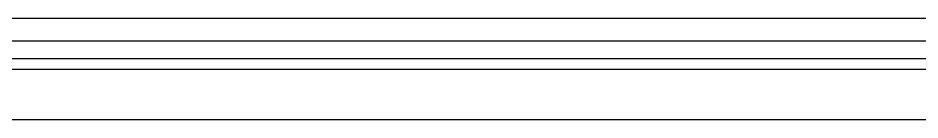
# Model space of a CAD drawing. Header units: millimetres. Extents: x -1538 to 3410, y -1646 to 2016.
# Drawn here: x 277.18 to 316.97, y -151.24 to -146.74 of the extents above; entities that cross this region are included whole.
import ezdxf

# ---------------------------------------------------------------- set-up
doc = ezdxf.new("R2010")
doc.units = ezdxf.units.MM
doc.header["$LTSCALE"] = 23.1
doc.layers.get('0').update_dxf_attribs({"linetype": 'CONTINUOUS'})

msp = doc.modelspace()

# ---------------------------------------------------------------- linework, layer by layer
at = {"linetype": 'Continuous'}
for p, q in [((-167.066, -146.743), (604.134, -146.743)), ((-167.066, -147.743), (604.134, -147.743)), ((604.134, -148.543), (-167.066, -148.543)), ((646.07, -149.015), (-209.001, -149.015)), ((522.534, -151.238), (-85.466, -151.238))]:
    msp.add_line(p, q, dxfattribs=at)

doc.saveas('drawing.dxf')
